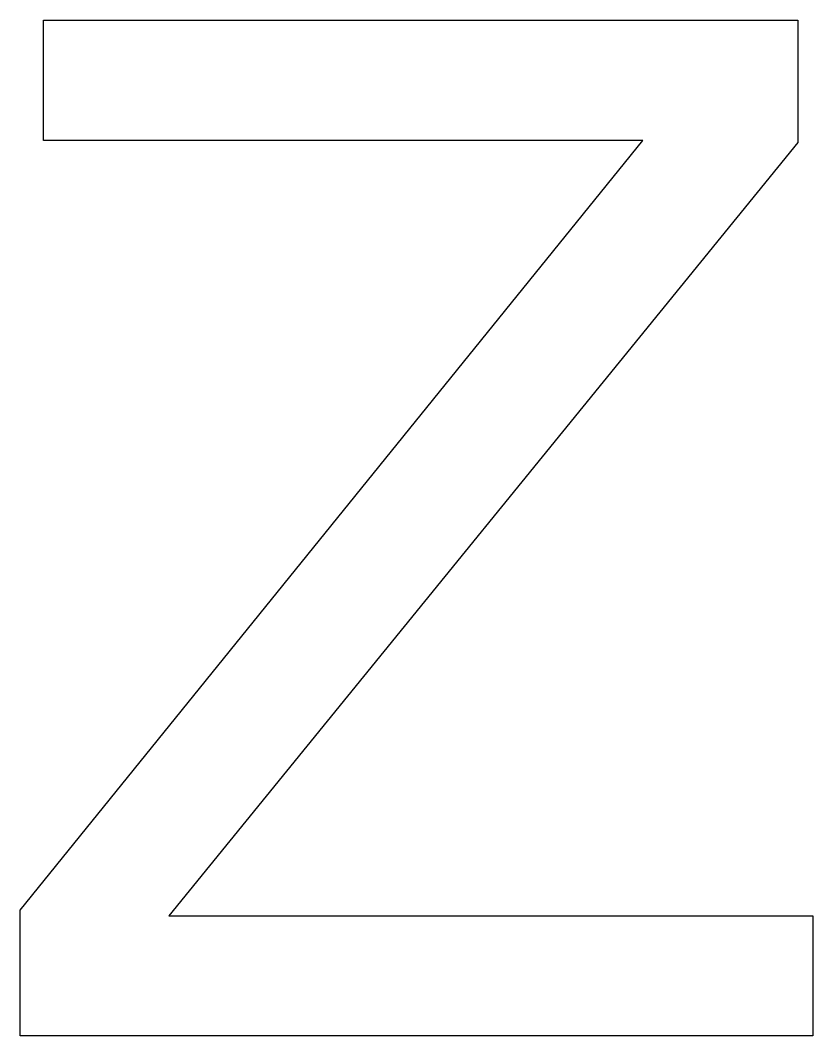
# Model space of a CAD drawing. Header units: metres. Extents: x -72 to 72, y 0 to 184.
import ezdxf

# ---------------------------------------------------------------- set-up
doc = ezdxf.new("R2010")
doc.units = ezdxf.units.M

msp = doc.modelspace()

# ---------------------------------------------------------------- linework, layer by layer
at = {"layer": 'COMPONENT0'}
for p, q in [((-67.48, 161.97), (-67.48, 183.68)), ((-67.48, 183.68), (68.96, 183.68)), ((68.96, 183.68), (68.96, 161.6)), ((-71.67, 22.7), (40.96, 161.97)), ((40.96, 161.97), (-67.48, 161.97)), ((68.96, 161.6), (-44.78, 21.71)), ((-71.67, 0), (-71.67, 22.7)), ((-44.78, 21.71), (71.67, 21.71)), ((71.67, 21.71), (71.67, 0)), ((71.67, 0), (-71.67, 0))]:
    msp.add_line(p, q, dxfattribs=at)

doc.saveas('drawing.dxf')
